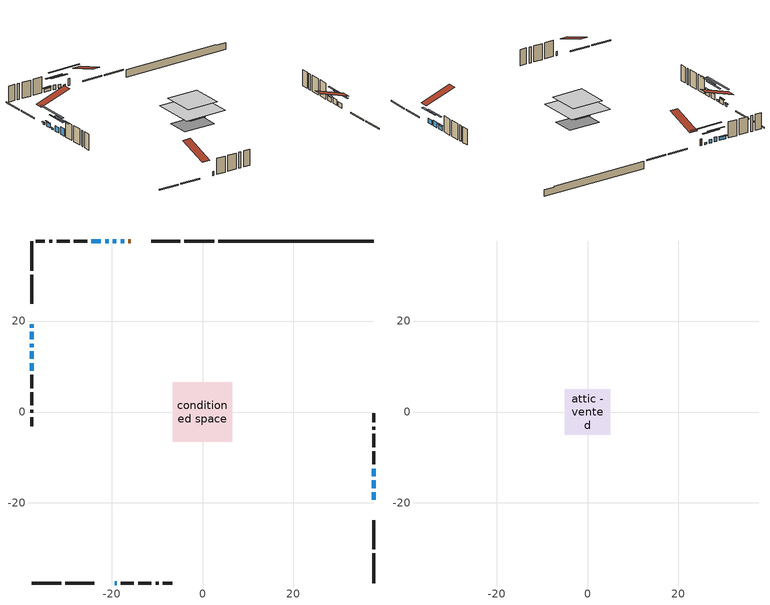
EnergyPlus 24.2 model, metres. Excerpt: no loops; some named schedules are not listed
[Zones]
conditioned space
 floor outside (Floor1 construction): -2.55,-2.55 -2.55,2.55 2.55,2.55 2.55,-2.55 z0.46
 floor adiabatic (AdiabaticFloorConstruction): -6.56,-6.56 -6.56,6.56 6.56,6.56 6.56,-6.56 z2.9
 floor foundation (Slab1 construction): -5.03,-3.5 -5.03,3.5 5.03,3.5 5.03,-3.5 z-1.83
 wall outside (RimJoist1 construction): 2.53,37.6 -3.98,37.6 / -37.6,-37.6 -31.08,-37.6 / -37.6,37.6 -37.6,31.08 / 37.6,-37.6 37.6,-31.08 z0.46:0.76
 wall outside (RimJoist2 construction): -4.91,37.6 -11.31,37.6 / -30.16,-37.6 -23.75,-37.6 / -37.6,30.16 -37.6,23.75 / 37.6,-30.16 37.6,-23.75 z0.46:0.76
 wall outside (AdiabaticWallConstruction 1): -15.73,37.6 -16.32,37.6 z0.46:2.49
 wall outside (AdiabaticWallConstruction): -19.34,-37.6 -18.88,-37.6 z0.46:1.68; -37.6,19.34 -37.6,18.58 z0.46:1.07; -37.6,17.65 -37.6,15.97 / 37.6,-19.34 37.6,-17.66 / -20.63,37.6 -21.4,37.6 / 37.6,-14.13 37.6,-12.45 z0.46:1.83; -17.25,37.6 -18.02,37.6 / -37.6,15.04 -37.6,14.28 z0.46:1.02; 37.6,-16.73 37.6,-15.06 / -37.6,13.35 -37.6,11.67 z0.46:2.14; -18.94,37.6 -19.71,37.6 z0.46:1.53; -37.6,10.75 -37.6,9.07 z0.46:2.65; -22.32,37.6 -24.46,37.6 z0.46:1.43
 wall outside (Wall1 construction): -25.39,37.6 -28.27,37.6 / -17.95,-37.6 -15.07,-37.6 / -37.6,8.14 -37.6,5.26 / 37.6,-11.52 37.6,-8.64 z0.46:5.34
 wall outside (Wall2 construction): -29.2,37.6 -32.09,37.6 / -14.14,-37.6 -11.25,-37.6 / -37.6,4.33 -37.6,1.44 / 37.6,-7.71 37.6,-4.82 z0.46:5.34
 wall outside (Wall3 construction): -33.02,37.6 -33.7,37.6 / -10.32,-37.6 -9.64,-37.6 / -37.6,0.51 -37.6,-0.18 / 37.6,-3.89 37.6,-3.21 z0.46:5.34
 wall outside (Wall4 construction): -34.63,37.6 -36.67,37.6 / -8.71,-37.6 -6.67,-37.6 / -37.6,-1.11 -37.6,-3.15 / 37.6,-2.28 37.6,-0.24 z0.46:5.34
 wall foundation (FoundationWall1 construction): 3.46,37.6,-1.83 3.46,37.6,0.46 34.19,37.6,0.46 34.19,37.6,0.21 37.6,37.6,0.21 37.6,37.6,-1.83
 window (WindowConstruction 10): -19.34,-37.6 -18.88,-37.6 z0.46:1.68
 window (WindowConstruction 8): -37.6,19.34 -37.6,18.58 z0.46:1.07
 window (WindowConstruction 9): -37.6,17.65 -37.6,15.97 z0.46:1.83
 window (WindowConstruction 11): -17.25,37.6 -18.01,37.6 z0.46:1.02
 window (WindowConstruction 12): -37.6,15.04 -37.6,14.28 z0.46:1.02
 window (WindowConstruction): 37.6,-19.34 37.6,-17.66 z0.46:1.83
 window (WindowConstruction 1): 37.6,-16.73 37.6,-15.06 z0.46:2.14
 window (WindowConstruction 2): -18.94,37.6 -19.7,37.6 z0.46:1.53
 window (WindowConstruction 3): -20.63,37.6 -21.4,37.6 z0.46:1.83
 window (WindowConstruction 4): -37.6,13.35 -37.6,11.67 z0.46:2.14
 window (WindowConstruction 5): -37.6,10.75 -37.6,9.07 z0.46:2.65
 window (WindowConstruction 6): 37.6,-14.13 37.6,-12.45 z0.46:1.83
 window (WindowConstruction 7): -22.32,37.6 -24.46,37.6 z0.46:1.43
 door (Door): -15.73,37.6 -16.32,37.6 z0.46:2.49
 ceiling adiabatic (AdiabaticFloorConstruction): 6.56,-6.56 6.56,6.56 -6.56,6.56 -6.56,-6.56 z2.9
attic - vented
 floor to conditioned space (Floor2 construction Reversed): -4.98,-4.98 -4.98,4.98 4.98,4.98 4.98,-4.98 z5.34
 roof outside (Roof1 construction): -14.8,37.6,5.34 -14.8,27.9,8.57 -12.24,27.9,8.57 -12.24,37.6,5.34; -20.27,-37.6,5.34 -20.27,-27.9,8.57 -22.83,-27.9,8.57 -22.83,-37.6,5.34; -37.6,20.27,5.34 -27.9,20.27,8.57 -27.9,22.83,8.57 -37.6,22.83,5.34; 37.6,-20.27,5.34 27.9,-20.27,8.57 27.9,-22.83,8.57 37.6,-22.83,5.34
shading: -37.6,18.38 -37.6,19.54 -38.01,19.54 -38.01,18.38 z1.27; -37.6,15.77 -37.6,17.85 -38.01,17.85 -38.01,15.77 z2.03; -22.94,37.6 -12.32,37.6 -12.32,38.01 -22.94,38.01 z5.95; -37.6,9.35 -37.6,19.97 -38.01,19.97 -38.01,9.35 z5.95; 37.6,-15.17 37.6,-21.83 38.01,-21.83 38.01,-15.17 z4.32; 37.6,-12.57 37.6,-19.22 38.01,-19.22 38.01,-12.57 z4.63; -22.19,37.6 -16.45,37.6 -16.45,38.01 -22.19,38.01 z4.02; -23.89,37.6 -18.14,37.6 -18.14,38.01 -23.89,38.01 z4.32; -37.6,9.18 -37.6,15.84 -38.01,15.84 -38.01,9.18 z4.63; -37.6,6.58 -37.6,13.24 -38.01,13.24 -38.01,6.58 z5.14; 37.6,-12.25 37.6,-14.33 38.01,-14.33 38.01,-12.25 z2.03; -24.66,37.6 -22.12,37.6 -22.12,38.01 -24.66,38.01 z1.63
[Building]
Building 1: Terrain=Suburbs
[Site:Location]
Toronto City Centre_ON: Latitude {deg}=43.63; Longitude {deg}=-79.39; Time Zone {hr}=-5; Elevation {m}=77; Keep Site Location Information=Yes
[Site:GroundTemperature:Shallow]
5.01852, 3.26908, 3.12898, 3.95918, 7.29196, 10.6092, 13.4851, 15.3069, 15.4617, 13.9799, 11.1774, 7.9619
[Site:WaterMainsTemperature]
Calculation Method=Schedule; Temperature Schedule=mains temperature schedule
[Material] Roughness=Rough; Thermal Absorptance=0.9
Name | Thickness {m} | Conductivity {W/m-K} | Density {kg/m3} | Specific Heat {J/kg-K} | Solar Absorptance | Visible Absorptance
asphalt or fiberglass shingles | 0.00635 | 0.162714 | 1121.4 | 1465.45 | 0.4 | 0.4
ceiling loosefill ins | 0.0846667 | 0.0480833 | 16.02 | 1046.75 | 0.7 | 0.7
ceiling stud and cavity | 0.1397 | 0.0800577 | 65.682 | 1177.47 | 0.7 | 0.7
concrete 4.0 in. | 0.1016 | 1.803125 | 2242.8 | 837.4 | 0.7 | 0.7
concrete 8.0 in. | 0.2032 | 1.803125 | 2242.8 | 837.4 | 0.7 | 0.7
door material | 0.04445 | 0.053851 | 512.64 | 1214.23 | 0.7 | 0.7
exterior vertical ins | 0.0457286 | 0.029427 | 32.04 | 1214.23 | 0.7 | 0.7
floor covering | 0.0127 | 0.0433444 | 54.468 | 1339.84 | 0.6 | 0.6
floor rigid ins; rim joist rigid ins | 0.051816 | 0.029427 | 32.04 | 1214.23 | 0.7 | 0.7
floor rigid ins 1; wall rigid ins | 0.512978 | 0.029427 | 32.04 | 1214.23 | 0.7 | 0.7
floor stud and cavity | 0.1397 | 0.0957955 | 92.3553 | 1139.71 | 0.7 | 0.7
floor stud and cavity 1 | 0.1397 | 1.75129 | 37.0049 | 1207.88 | 0.7 | 0.7
furniture material conditioned space 1 | 0.1524 | 0.115458 | 640.8 | 1214.23 | 0.6 | 0.6
gypsum board | 0.0127 | 0.160291 | 801 | 837.4 | 0.6 | 0.6
gypsum board 1 | 0.0127 | 0.160291 | 801 | 837.4 | 0.7 | 0.7
osb sheathing 0.5 in. | 0.0127 | 0.115458 | 512.64 | 1214.23 | 0.7 | 0.7
osb sheathing 0.75 in. | 0.01905 | 0.115458 | 512.64 | 1214.23 | 0.7 | 0.7
osb sheathing 2.0 in. | 0.0508 | 0.115458 | 512.64 | 1214.23 | 0.7 | 0.7
rim joist stud and cavity | 0.0508 | 0.0451784 | 125.044 | 1163.47 | 0.6 | 0.6
rim joist stud and cavity 1 | 0.0508 | 0.268173 | 125.044 | 1163.47 | 0.6 | 0.6
wall stud and cavity | 0.1397 | 0.0823012 | 139.0536 | 1170.24 | 0.7 | 0.7
wall stud and cavity 1 | 0.1397 | 0.0947891 | 139.0536 | 1170.24 | 0.7 | 0.7
wall stud and cavity 2 | 0.1397 | 0.094676 | 139.0536 | 1170.24 | 0.7 | 0.7
wall stud and cavity 3 | 0.1397 | 0.0845825 | 139.0536 | 1170.24 | 0.7 | 0.7
wall stud and cavity 4 | 0.0889 | 0.380278 | 52.3479 | 1209.89 | 0.7 | 0.7
wall stud and cavity 5 | 0.0889 | 0.391764 | 83.0341 | 1211.67 | 0.7 | 0.7
wood siding | 0.0254 | 0.102417 | 544.68 | 1172.36 | 0.4 | 0.4
wood siding 1; wood siding 2; wood siding 3 | 0.0254 | 0.102417 | 544.68 | 1172.36 | 0.7 | 0.7
[WindowMaterial:SimpleGlazingSystem]
Name | U-Factor {W/m2-K} | Solar Heat Gain Coefficient
WindowMaterial | 2.95313 | 0.6
WindowMaterial 1 | 2.94518 | 0.62
WindowMaterial 2 | 3.01672 | 0.51
WindowMaterial 3 | 2.99685 | 0.53
WindowMaterial 4 | 2.97414 | 0.59
WindowMaterial 5 | 3.00764 | 0.53
WindowMaterial 6 | 3.05533 | 0.44
WindowMaterial 7 | 6.74774 | 0.74
WindowMaterial 8 | 4.38001 | 0.64
[Construction]
AdiabaticFloorConstruction: floor stud and cavity 1, floor rigid ins 1, osb sheathing 0.75 in., floor covering
AdiabaticWallConstruction: wood siding 2, wall rigid ins, wall stud and cavity 4, gypsum board
AdiabaticWallConstruction 1: wood siding 3, wall rigid ins, wall stud and cavity 4, gypsum board
Door: door material
Floor1 construction: floor stud and cavity, floor rigid ins, osb sheathing 0.75 in., floor covering
Floor2 construction Reversed: gypsum board, ceiling stud and cavity, ceiling loosefill ins
FoundationWall1 construction: concrete 8.0 in., gypsum board 1
furniture construction conditioned space 1: furniture material conditioned space 1
PartitionWallConstruction: gypsum board, wall stud and cavity 5, gypsum board
RimJoist1 construction: wood siding 1, osb sheathing 2.0 in., rim joist stud and cavity
RimJoist2 construction: wood siding 1, rim joist rigid ins, osb sheathing 2.0 in., rim joist stud and cavity 1
Roof1 construction: asphalt or fiberglass shingles
Slab1 construction: concrete 4.0 in.
Wall1 construction: wood siding, osb sheathing 0.5 in., wall stud and cavity, gypsum board
Wall2 construction: wood siding, osb sheathing 0.5 in., wall stud and cavity 1, gypsum board
Wall3 construction: wood siding, osb sheathing 0.5 in., wall stud and cavity 2, gypsum board
Wall4 construction: wood siding, osb sheathing 0.5 in., wall stud and cavity 3, gypsum board
WindowConstruction; WindowConstruction 6; WindowConstruction 9: WindowMaterial
WindowConstruction 1; WindowConstruction 4: WindowMaterial 1
WindowConstruction 10: WindowMaterial 7
WindowConstruction 11; WindowConstruction 12: WindowMaterial 8
WindowConstruction 2: WindowMaterial 2
WindowConstruction 3: WindowMaterial 3
WindowConstruction 5: WindowMaterial 4
WindowConstruction 7: WindowMaterial 5
WindowConstruction 8: WindowMaterial 6
[Zone] Multiplier=1; Part of Total Floor Area=Yes
Name | Volume {m3}
attic - vented | 52.0892
conditioned space | 605.7
[Space]
Name | Zone | Volume {m3}
attic - vented 1 | attic - vented | 52.0892
conditioned space 1 | conditioned space | 605.7
[ZoneInfiltration:EffectiveLeakageArea]
infil attic - vented 1: Zone or Space=attic - vented 1; Schedule=Always On Discrete; Effective Air Leakage Area {cm2}=4177.68; Stack Coefficient=0.000224886; Wind Coefficient=1.01321e-05
[ZoneMixing]
whole house fan mix: Zone or Space=attic - vented; Schedule=Always On Continuous; Design Flow Rate Calculation Method=Flow/Zone; Design Flow Rate {m3/s}=0; Source Zone or Space=conditioned space
[SurfaceProperty:ExposedFoundationPerimeter]
Slab1: Exposed Perimeter Calculation Method=TotalExposedPerimeter; Total Exposed Perimeter {m}=34.139
[InternalMass] Zone or ZoneList=conditioned space; Space or SpaceList=conditioned space 1
Name | Construction | Surface Area {m2}
furniture mass conditioned space 1 | furniture construction conditioned space 1 | 107.568
partition wall mass | PartitionWallConstruction | 268.92
[Lights]
interior lighting: Zone or ZoneList or Space or SpaceList=conditioned space 1; Schedule=interior lighting schedule; Design Level Calculation Method=LightingLevel; Lighting Level {W}=343.2; Return Air Fraction=0; Fraction Radiant=0.6; Fraction Visible=0.2; Fraction Replaceable=1
[People]
occupants: Zone or ZoneList or Space or SpaceList=conditioned space 1; Number of People Schedule=occupants schedule; Number of People Calculation Method=People; Number of People=3; Fraction Radiant=0.314171; Sensible Heat Fraction=0.56303; Activity Level Schedule=occupants activity schedule; Carbon Dioxide Generation Rate {m3/s-W}=0; Enable ASHRAE 55 Comfort Warnings=No; Mean Radiant Temperature Calculation Type=EnclosureAveraged
[ElectricEquipment] Zone or ZoneList or Space or SpaceList=conditioned space 1; Design Level Calculation Method=EquipmentLevel
Name | Schedule | Design Level {W} | Fraction Latent | Fraction Radiant | Fraction Lost
clothes dryer | clothes dryer schedule | 140.772 | 0.015 | 0.081 | 0.85
clothes washer | clothes washer schedule | 32.1985 | 0.03 | 0.162 | 0.7
cooking range | cooking range schedule | 215.147 | 0.08 | 0.432 | 0.2
dishwasher | dishwasher schedule | 66.8632 | 0.3 | 0.18 | 0.4
fridge | fridge schedule | 72.9452 | 0 | 0.6 | 0
mech vent house fan | mech vent house fan schedule | 0.95 | 0 | 0 | 1
mech vent house fan cfis | mech vent house fan cfis schedule | 0 | 0 | 0 | 0
misc plug loads | misc plug loads schedule | 494.7 | 0.045 | 0.513 | 0.1
whole house fan | Always On Discrete | 0 | 0 | 0 | 1
[OtherEquipment] Zone or ZoneList or Space or SpaceList=conditioned space 1; Design Level Calculation Method=EquipmentLevel
Name | Fuel Type | Schedule | Design Level {W} | Fraction Latent | Fraction Radiant | Fraction Lost
clothes dryer 1 | Electricity | clothes dryer schedule | 0 | 0.015 | 0.081 | 0.85
cooking range 1 | Electricity | cooking range schedule | 0 | 0.08 | 0.432 | 0.2
general water use latent | None | general water use schedule | 62.594 | 1 | 0 | 0
general water use sensible | None | general water use schedule | -61.6891 | 0 | 0.6 | 0
mech vent house fan latent load | None | Always On Discrete | 0 | 1 | 0 | 0
mech vent house fan sensible load | None | Always On Discrete | 0 | 0 | 0 | 0
water heater energy adjustment1 | NaturalGas | Always On Discrete | 0.01 | 0 | 0 | 1
[ZoneInfiltration:DesignFlowRate] Zone or ZoneList or Space or SpaceList=conditioned space 1; Schedule=Always On Discrete; Design Flow Rate Calculation Method=Flow/Zone; Design Flow Rate {m3/s}=0
infil flow; natural vent flow; whole house fan flow
[AvailabilityManager:Scheduled]
central ac and furnace airloop Availability Manager: Schedule=Always On Discrete
[Foundation:Kiva]
Foundation Kiva 1: Initial Indoor Air Temperature {C}=18; Wall Height Above Grade {m}=0.460004; Wall Depth Below Slab {m}=0.2032; Custom Block Material Name 1=exterior vertical ins; Custom Block Depth 1 {m}=2.28999; Custom Block X Position 1 {m}=0.2159; Custom Block Z Position 1 {m}=0
[Foundation:Kiva:Settings]
Soil Conductivity {W/m-K}=0.849921; Soil Density {kg/m3}=1842.3; Soil Specific Heat {J/kg-K}=418.7; Ground Solar Absorptivity=0.9; Ground Thermal Absorptivity=0.9; Ground Surface Roughness {m}=0.03; Far-Field Width {m}=40; Deep-Ground Boundary Condition=ZeroFlux; Deep-Ground Depth {m}=40; Minimum Cell Dimension {m}=0.2; Maximum Cell Growth Coefficient=3; Simulation Timestep=Timestep
[Exterior:Lights]
exterior lighting: Schedule=exterior lighting schedule; Design Level {W}=75.6
[EnergyManagementSystem:GlobalVariable]
central_ac_and_furnace_airloop_Fan_RTF
infil_program_Qfan
infil_program_Qinf
natural_vent_program_Qnv
natural_vent_program_Qwhf
[EnergyManagementSystem:Sensor]
Name | Output:Variable or Output:Meter Index Key | Output:Variable or Output:Meter
airflow_gain | infil flow | Infiltration Sensible Heat Gain Energy
airflow_gain_1 | natural vent flow | Infiltration Sensible Heat Gain Energy
airflow_gain_2 | whole house fan flow | Infiltration Sensible Heat Gain Energy
airflow_loss | infil flow | Infiltration Sensible Heat Loss Energy
airflow_loss_1 | natural vent flow | Infiltration Sensible Heat Loss Energy
airflow_loss_2 | whole house fan flow | Infiltration Sensible Heat Loss Energy
clg_load_cond |  | Cooling:EnergyTransfer:Zone:CONDITIONED SPACE
clg_sp_s; clg_sp_s_1 | cooling setpoint | Schedule Value
clothes_dryer_exhaust_0_sch_s | clothes dryer exhaust 0 schedule | Schedule Value
cool_season | cooling season schedule | Schedule Value
htg_load_cond |  | Heating:EnergyTransfer:Zone:CONDITIONED SPACE
htg_sp_s; htg_sp_s_1 | heating setpoint | Schedule Value
ig_ee_conv | clothes dryer | Electric Equipment Convective Heating Energy
ig_ee_conv_2 | cooking range | Electric Equipment Convective Heating Energy
ig_ee_conv_4 | fridge | Electric Equipment Convective Heating Energy
ig_ee_conv_5 | misc plug loads | Electric Equipment Convective Heating Energy
ig_ee_conv_6 | whole house fan | Electric Equipment Convective Heating Energy
ig_ee_rad | clothes dryer | Electric Equipment Radiant Heating Energy
ig_ee_rad_2 | cooking range | Electric Equipment Radiant Heating Energy
ig_ee_rad_4 | fridge | Electric Equipment Radiant Heating Energy
ig_ee_rad_5 | misc plug loads | Electric Equipment Radiant Heating Energy
ig_ee_rad_6 | whole house fan | Electric Equipment Radiant Heating Energy
ig_lgt_conv | interior lighting | Lights Convective Heating Energy
ig_lgt_rad | interior lighting | Lights Radiant Heating Energy
ig_lgt_vis | interior lighting | Lights Visible Radiation Heating Energy
ig_oe_conv | clothes dryer 1 | Other Equipment Convective Heating Energy
ig_oe_conv_1 | cooking range 1 | Other Equipment Convective Heating Energy
ig_oe_conv_2 | general water use latent | Other Equipment Convective Heating Energy
ig_oe_conv_3 | general water use sensible | Other Equipment Convective Heating Energy
ig_oe_conv_4 | water heater energy adjustment1 | Other Equipment Convective Heating Energy
ig_oe_rad | clothes dryer 1 | Other Equipment Radiant Heating Energy
ig_oe_rad_1 | cooking range 1 | Other Equipment Radiant Heating Energy
ig_oe_rad_2 | general water use latent | Other Equipment Radiant Heating Energy
ig_oe_rad_3 | general water use sensible | Other Equipment Radiant Heating Energy
ig_oe_rad_4 | water heater energy adjustment1 | Other Equipment Radiant Heating Energy
ig_ppl_conv | occupants | People Convective Heating Energy
ig_ppl_rad | occupants | People Radiant Heating Energy
im_conv | furniture mass conditioned space 1 | Surface Inside Face Convection Heat Gain Energy
im_conv_1 | partition wall mass | Surface Inside Face Convection Heat Gain Energy
im_ig | furniture mass conditioned space 1 | Surface Inside Face Internal Gains Radiation Heat Gain Energy
im_ig_1 | partition wall mass | Surface Inside Face Internal Gains Radiation Heat Gain Energy
im_lgt | furniture mass conditioned space 1 | Surface Inside Face Lights Radiation Heat Gain Energy
im_lgt_1 | partition wall mass | Surface Inside Face Lights Radiation Heat Gain Energy
im_sol | furniture mass conditioned space 1 | Surface Inside Face Solar Radiation Heat Gain Energy
im_sol_1 | partition wall mass | Surface Inside Face Solar Radiation Heat Gain Energy
im_surf | furniture mass conditioned space 1 | Surface Inside Face Net Surface Thermal Radiation Heat Gain Energy
im_surf_1 | partition wall mass | Surface Inside Face Net Surface Thermal Radiation Heat Gain Energy
mv_conv | mech vent house fan | Electric Equipment Convective Heating Energy
mv_conv_1 | mech vent house fan cfis | Electric Equipment Convective Heating Energy
mv_conv_2 | mech vent house fan latent load | Other Equipment Convective Heating Energy
mv_conv_3 | mech vent house fan sensible load | Other Equipment Convective Heating Energy
mv_rad | mech vent house fan | Electric Equipment Radiant Heating Energy
mv_rad_1 | mech vent house fan cfis | Electric Equipment Radiant Heating Energy
mv_rad_2 | mech vent house fan latent load | Other Equipment Radiant Heating Energy
mv_rad_3 | mech vent house fan sensible load | Other Equipment Radiant Heating Energy
natural_vent_s | natural vent schedule | Schedule Value
out_pb_s |  | Site Outdoor Air Barometric Pressure
out_wt_s |  | Site Outdoor Air Humidity Ratio
site_vw_s |  | Site Wind Speed
ss_back_out | Window1 | Surface Window Shortwave from Zone Back Out Window Heat Transfer Rate
ss_back_out_1 | Window11 | Surface Window Shortwave from Zone Back Out Window Heat Transfer Rate
ss_back_out_10 | Window7 | Surface Window Shortwave from Zone Back Out Window Heat Transfer Rate
ss_back_out_11 | Window8 | Surface Window Shortwave from Zone Back Out Window Heat Transfer Rate
ss_back_out_12 | Window9 | Surface Window Shortwave from Zone Back Out Window Heat Transfer Rate
ss_back_out_2 | Window12 | Surface Window Shortwave from Zone Back Out Window Heat Transfer Rate
ss_back_out_3 | Window13 | Surface Window Shortwave from Zone Back Out Window Heat Transfer Rate
ss_back_out_4 | Window14 | Surface Window Shortwave from Zone Back Out Window Heat Transfer Rate
ss_back_out_5 | Window2 | Surface Window Shortwave from Zone Back Out Window Heat Transfer Rate
ss_back_out_6 | Window3 | Surface Window Shortwave from Zone Back Out Window Heat Transfer Rate
ss_back_out_7 | Window4 | Surface Window Shortwave from Zone Back Out Window Heat Transfer Rate
ss_back_out_8 | Window5 | Surface Window Shortwave from Zone Back Out Window Heat Transfer Rate
ss_back_out_9 | Window6 | Surface Window Shortwave from Zone Back Out Window Heat Transfer Rate
ss_conv | Door1 | Surface Inside Face Convection Heat Gain Energy
ss_conv_1 | Window1 | Surface Inside Face Convection Heat Gain Energy
ss_conv_10 | Window6 | Surface Inside Face Convection Heat Gain Energy
ss_conv_11 | Window7 | Surface Inside Face Convection Heat Gain Energy
ss_conv_12 | Window8 | Surface Inside Face Convection Heat Gain Energy
ss_conv_13 | Window9 | Surface Inside Face Convection Heat Gain Energy
ss_conv_2 | Window11 | Surface Inside Face Convection Heat Gain Energy
ss_conv_3 | Window12 | Surface Inside Face Convection Heat Gain Energy
ss_conv_4 | Window13 | Surface Inside Face Convection Heat Gain Energy
ss_conv_5 | Window14 | Surface Inside Face Convection Heat Gain Energy
ss_conv_6 | Window2 | Surface Inside Face Convection Heat Gain Energy
ss_conv_7 | Window3 | Surface Inside Face Convection Heat Gain Energy
ss_conv_8 | Window4 | Surface Inside Face Convection Heat Gain Energy
ss_conv_9 | Window5 | Surface Inside Face Convection Heat Gain Energy
ss_ig | Door1 | Surface Inside Face Internal Gains Radiation Heat Gain Energy
ss_ig_1 | Window1 | Surface Inside Face Internal Gains Radiation Heat Gain Energy
ss_ig_10 | Window6 | Surface Inside Face Internal Gains Radiation Heat Gain Energy
ss_ig_11 | Window7 | Surface Inside Face Internal Gains Radiation Heat Gain Energy
ss_ig_12 | Window8 | Surface Inside Face Internal Gains Radiation Heat Gain Energy
ss_ig_13 | Window9 | Surface Inside Face Internal Gains Radiation Heat Gain Energy
ss_ig_2 | Window11 | Surface Inside Face Internal Gains Radiation Heat Gain Energy
ss_ig_3 | Window12 | Surface Inside Face Internal Gains Radiation Heat Gain Energy
ss_ig_4 | Window13 | Surface Inside Face Internal Gains Radiation Heat Gain Energy
ss_ig_5 | Window14 | Surface Inside Face Internal Gains Radiation Heat Gain Energy
ss_ig_6 | Window2 | Surface Inside Face Internal Gains Radiation Heat Gain Energy
ss_ig_7 | Window3 | Surface Inside Face Internal Gains Radiation Heat Gain Energy
ss_ig_8 | Window4 | Surface Inside Face Internal Gains Radiation Heat Gain Energy
ss_ig_9 | Window5 | Surface Inside Face Internal Gains Radiation Heat Gain Energy
ss_lgt | Door1 | Surface Inside Face Lights Radiation Heat Gain Energy
ss_sol | Door1 | Surface Inside Face Solar Radiation Heat Gain Energy
ss_surf | Door1 | Surface Inside Face Net Surface Thermal Radiation Heat Gain Energy
ss_surf_1 | Window1 | Surface Inside Face Net Surface Thermal Radiation Heat Gain Energy
ss_surf_10 | Window6 | Surface Inside Face Net Surface Thermal Radiation Heat Gain Energy
ss_surf_11 | Window7 | Surface Inside Face Net Surface Thermal Radiation Heat Gain Energy
ss_surf_12 | Window8 | Surface Inside Face Net Surface Thermal Radiation Heat Gain Energy
ss_surf_13 | Window9 | Surface Inside Face Net Surface Thermal Radiation Heat Gain Energy
ss_surf_2 | Window11 | Surface Inside Face Net Surface Thermal Radiation Heat Gain Energy
ss_surf_3 | Window12 | Surface Inside Face Net Surface Thermal Radiation Heat Gain Energy
ss_surf_4 | Window13 | Surface Inside Face Net Surface Thermal Radiation Heat Gain Energy
ss_surf_5 | Window14 | Surface Inside Face Net Surface Thermal Radiation Heat Gain Energy
ss_surf_6 | Window2 | Surface Inside Face Net Surface Thermal Radiation Heat Gain Energy
ss_surf_7 | Window3 | Surface Inside Face Net Surface Thermal Radiation Heat Gain Energy
ss_surf_8 | Window4 | Surface Inside Face Net Surface Thermal Radiation Heat Gain Energy
ss_surf_9 | Window5 | Surface Inside Face Net Surface Thermal Radiation Heat Gain Energy
ss_trans_in | Window1 | Surface Window Transmitted Solar Radiation Rate
ss_trans_in_1 | Window11 | Surface Window Transmitted Solar Radiation Rate
ss_trans_in_10 | Window7 | Surface Window Transmitted Solar Radiation Rate
ss_trans_in_11 | Window8 | Surface Window Transmitted Solar Radiation Rate
ss_trans_in_12 | Window9 | Surface Window Transmitted Solar Radiation Rate
ss_trans_in_2 | Window12 | Surface Window Transmitted Solar Radiation Rate
ss_trans_in_3 | Window13 | Surface Window Transmitted Solar Radiation Rate
ss_trans_in_4 | Window14 | Surface Window Transmitted Solar Radiation Rate
ss_trans_in_5 | Window2 | Surface Window Transmitted Solar Radiation Rate
ss_trans_in_6 | Window3 | Surface Window Transmitted Solar Radiation Rate
ss_trans_in_7 | Window4 | Surface Window Transmitted Solar Radiation Rate
ss_trans_in_8 | Window5 | Surface Window Transmitted Solar Radiation Rate
ss_trans_in_9 | Window6 | Surface Window Transmitted Solar Radiation Rate
ss_trans_out | Window1 | Surface Inside Face Initial Transmitted Diffuse Transmitted Out Window Solar Radiation Rate
ss_trans_out_1 | Window11 | Surface Inside Face Initial Transmitted Diffuse Transmitted Out Window Solar Radiation Rate
ss_trans_out_10 | Window7 | Surface Inside Face Initial Transmitted Diffuse Transmitted Out Window Solar Radiation Rate
ss_trans_out_11 | Window8 | Surface Inside Face Initial Transmitted Diffuse Transmitted Out Window Solar Radiation Rate
ss_trans_out_12 | Window9 | Surface Inside Face Initial Transmitted Diffuse Transmitted Out Window Solar Radiation Rate
ss_trans_out_2 | Window12 | Surface Inside Face Initial Transmitted Diffuse Transmitted Out Window Solar Radiation Rate
ss_trans_out_3 | Window13 | Surface Inside Face Initial Transmitted Diffuse Transmitted Out Window Solar Radiation Rate
ss_trans_out_4 | Window14 | Surface Inside Face Initial Transmitted Diffuse Transmitted Out Window Solar Radiation Rate
ss_trans_out_5 | Window2 | Surface Inside Face Initial Transmitted Diffuse Transmitted Out Window Solar Radiation Rate
